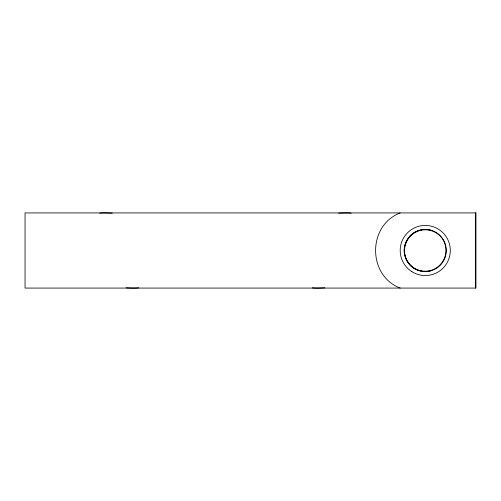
<?xml version="1.0" encoding="UTF-8"?>
<svg xmlns="http://www.w3.org/2000/svg" width="501" height="501" viewBox="0 0 501 501"><rect width="100%" height="100%" fill="white"/><g stroke="black" fill="none" stroke-linecap="round" stroke-linejoin="round"><path stroke-width="0.75" d="M475.355 288.075L475.355 212.925M400.205 212.925C367.402 225.4 367.402 275.6 400.205 288.075M431.756 270.509L430.491 270.878A21.386 21.192 -90 0 1 413.983 268.267L412.837 267.484A22.495 20.265 -90 0 1 409.918 264.904L406.818 260.639L404.877 255.735A19.063 17.172 -90 0 1 404.877 245.265L406.818 240.361L409.918 236.096A22.495 20.265 -90 0 1 412.837 233.516L413.983 232.733A21.386 21.192 -90 0 1 430.484 230.122L431.756 230.491M324.805 287.825A20.773 1.772 -4.9 0 1 312.298 287.825M338.682 213.169A20.773 1.772 -4.9 0 1 351.188 213.169M138.639 287.825A20.773 1.772 4.9 0 1 126.133 287.825M99.755 213.169A20.773 1.772 4.9 0 1 112.262 213.169M475.95 212.925L25.05 212.925L25.05 288.075L475.95 288.075L475.95 212.925M414.734 268.724A21.042 21.042 0 0 0 446.297 250.5A21.042 21.042 0 0 0 414.734 232.276A21.042 21.042 0 0 0 414.734 268.724M411.972 271.736A25.05 25.05 0 0 0 450.286 251.383A25.05 25.05 0 0 0 413.5 228.381A25.05 25.05 0 0 0 411.972 271.736M430.528 270.477A20.773 20.616 -45 0 0 439.941 235.814A20.773 20.616 -45 0 0 405.278 245.227A20.773 20.616 -45 0 0 430.528 270.477"/></g></svg>
